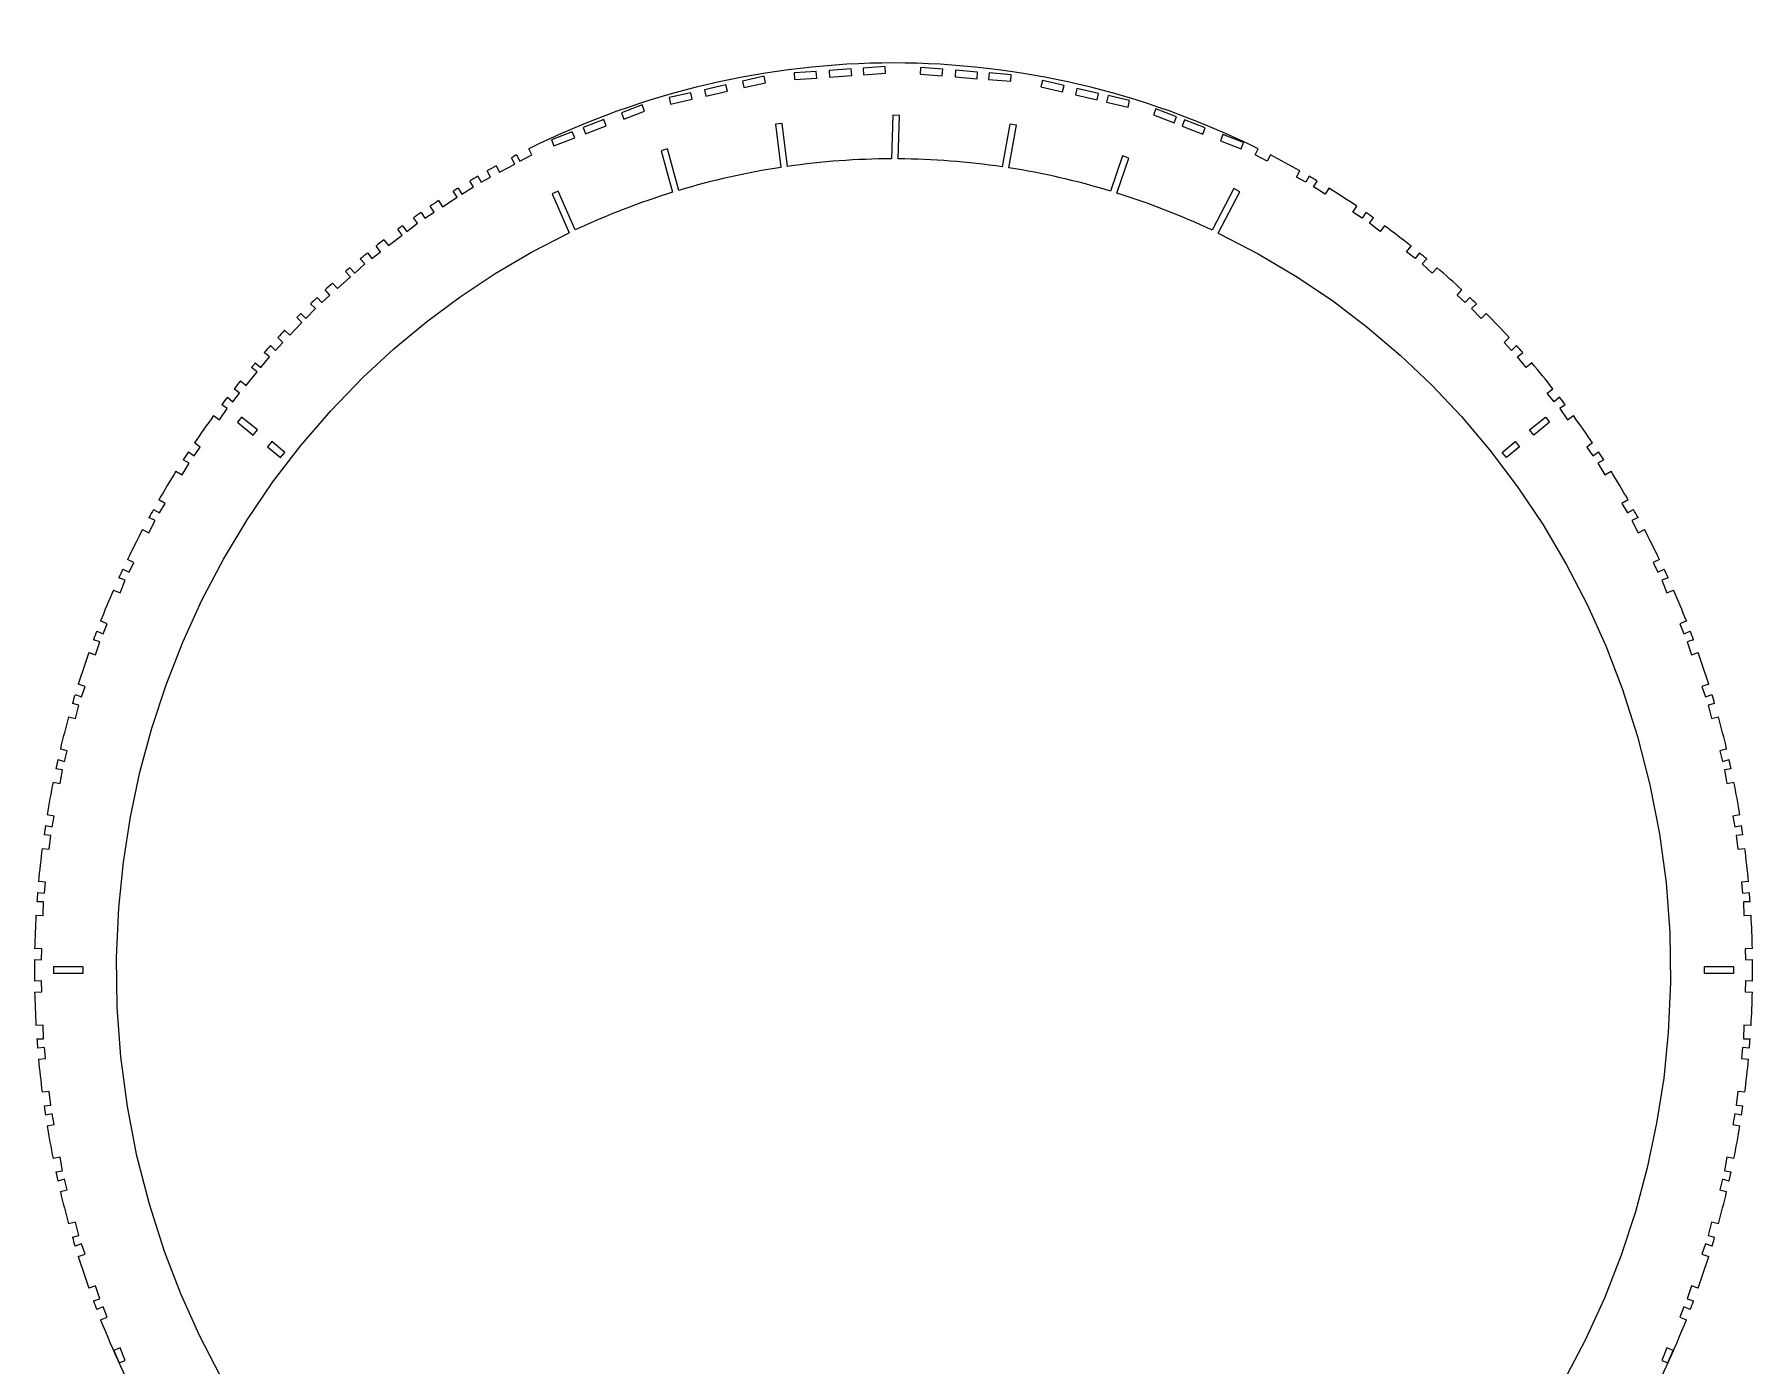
# Model space of a CAD drawing. Extents: x -717 to 1081, y -769 to 1088.
# Drawn here: x -717 to 58, y 170 to 770 of the extents above; entities that cross this region are included whole.
import ezdxf

# ---------------------------------------------------------------- set-up
doc = ezdxf.new("R2010")
doc.units = 0
doc.layers.get('0').update_dxf_attribs({"linetype": 'CONTINUOUS'})

msp = doc.modelspace()

# ---------------------------------------------------------------- linework, layer by layer
at = {"color": 7, "linetype": 'CONTINUOUS'}
for p, q in [((-364.25, 753.12), (-374.22, 752.41)), ((-374.22, 752.41), (-374.01, 749.42)), ((-364.03, 750.13), (-364.25, 753.12)), ((-348.49, 754.25), (-358.47, 753.54)), ((-358.47, 753.54), (-358.25, 750.54)), ((-348.28, 751.26), (-348.49, 754.25)), ((-333.2, 755.34), (-343.17, 754.63)), ((-343.17, 754.63), (-342.96, 751.63)), ((-342.96, 751.63), (-332.99, 752.35)), ((-332.99, 752.35), (-333.2, 755.34)), ((-317.2, 754.85), (-317.44, 751.86)), ((-317.44, 751.86), (-307.47, 751.07)), ((-307.24, 754.07), (-317.2, 754.85)), ((-307.47, 751.07), (-307.24, 754.07)), ((-301.46, 753.61), (-301.69, 750.62)), ((-291.49, 752.83), (-301.46, 753.61)), ((-291.72, 749.84), (-291.49, 752.83)), ((-286.33, 752.42), (-286.56, 749.43)), ((-276.36, 751.64), (-286.33, 752.42)), ((-276.59, 748.65), (-276.36, 751.64)), ((-404.94, 747.07), (-414.7, 744.89)), ((-414.7, 744.89), (-414.05, 741.97)), ((-414.05, 741.97), (-404.29, 744.15)), ((-404.29, 744.15), (-404.94, 747.07)), ((-387.8, 750.91), (-397.56, 748.73)), ((-397.56, 748.73), (-396.9, 745.8)), ((-396.9, 745.8), (-387.14, 747.98)), ((-387.14, 747.98), (-387.8, 750.91)), ((-374.01, 749.42), (-364.03, 750.13)), ((-358.25, 750.54), (-348.28, 751.26)), ((-301.69, 750.62), (-291.72, 749.84)), ((-286.56, 749.43), (-276.59, 748.65)), ((-262.26, 749.06), (-262.94, 746.13)), ((-262.94, 746.13), (-253.2, 743.88)), ((-252.52, 746.81), (-262.26, 749.06)), ((-253.2, 743.88), (-252.52, 746.81)), ((-246.74, 745.47), (-247.42, 742.55)), ((-237, 743.22), (-246.74, 745.47)), ((-442.77, 738.04), (-452.1, 734.45)), ((-441.69, 735.24), (-442.77, 738.04)), ((-420.8, 743.53), (-430.56, 741.35)), ((-430.56, 741.35), (-429.9, 738.42)), ((-429.9, 738.42), (-420.14, 740.6)), ((-420.14, 740.6), (-420.8, 743.53)), ((-247.42, 742.55), (-237.67, 740.3)), ((-237.67, 740.3), (-237, 743.22)), ((-232.71, 742.23), (-233.38, 739.31)), ((-233.38, 739.31), (-223.64, 737.06)), ((-222.96, 739.98), (-232.71, 742.23)), ((-223.64, 737.06), (-222.96, 739.98)), ((-211.15, 736.31), (-212.24, 733.51)), ((-201.83, 732.7), (-211.15, 736.31)), ((-460.02, 731.4), (-469.36, 727.8)), ((-468.28, 725), (-458.95, 728.6)), ((-458.95, 728.6), (-460.02, 731.4)), ((-452.1, 734.45), (-451.03, 731.65)), ((-451.03, 731.65), (-441.69, 735.24)), ((-379.58, 729.69), (-382.56, 729.33)), ((-382.56, 729.33), (-380.22, 709.83)), ((-377.26, 710.27), (-379.58, 729.69)), ((-329.72, 733.39), (-330.32, 713.7)), ((-326.72, 733.3), (-329.72, 733.39)), ((-327.32, 713.69), (-326.72, 733.3)), ((-276.91, 729.4), (-280.41, 710.09)), ((-277.44, 709.64), (-273.95, 728.87)), ((-273.95, 728.87), (-276.91, 729.4)), ((-212.24, 733.51), (-202.91, 729.9)), ((-202.91, 729.9), (-201.83, 732.7)), ((-198.19, 731.29), (-199.27, 728.49)), ((-199.27, 728.49), (-189.95, 724.88)), ((-188.87, 727.68), (-198.19, 731.29)), ((-474.23, 725.92), (-483.56, 722.33)), ((-483.56, 722.33), (-482.49, 719.53)), ((-482.49, 719.53), (-473.15, 723.12)), ((-473.15, 723.12), (-474.23, 725.92)), ((-469.36, 727.8), (-468.28, 725)), ((-189.95, 724.88), (-188.87, 727.68)), ((-180.96, 724.61), (-182.04, 721.81)), ((-182.04, 721.81), (-172.72, 718.2)), ((-171.63, 721), (-180.96, 724.61)), ((-172.72, 718.2), (-171.63, 721)), ((-500.14, 711.36), (-501.7, 714.23)), ((-499.37, 715.44), (-497.84, 712.61)), ((-497.84, 712.61), (-492.44, 715.53)), ((-492.44, 715.53), (-493.89, 718.21)), ((-431.24, 718.16), (-434.14, 717.37)), ((-434.14, 717.37), (-429, 698.61)), ((-426.13, 699.48), (-431.24, 718.16)), ((-226.16, 715.05), (-231.57, 699.13)), ((-228.7, 698.25), (-223.32, 714.08)), ((-223.32, 714.08), (-226.16, 715.05)), ((-166.41, 715.53), (-164.96, 718.21)), ((-161.01, 712.61), (-166.41, 715.53)), ((-159.47, 715.44), (-161.01, 712.61)), ((-516.85, 705.83), (-515.37, 703.11)), ((-515.37, 703.11), (-511.05, 705.45)), ((-511.05, 705.45), (-512.59, 708.28)), ((-508.6, 710.52), (-507.03, 707.63)), ((-507.03, 707.63), (-500.14, 711.36)), ((-147.79, 705.45), (-146.26, 708.28)), ((-143.47, 703.11), (-147.79, 705.45)), ((-142, 705.83), (-143.47, 703.11)), ((-526.17, 696.36), (-527.94, 699.1)), ((-525.72, 700.49), (-523.96, 697.79)), ((-523.96, 697.79), (-518.81, 701.14)), ((-518.81, 701.14), (-520.47, 703.69)), ((-480.55, 699.08), (-483.29, 697.87)), ((-483.29, 697.87), (-475.59, 680.34)), ((-472.88, 681.63), (-480.55, 699.08)), ((-175.96, 700.26), (-185.73, 681.5)), ((-183.02, 680.22), (-173.3, 698.87)), ((-173.3, 698.87), (-175.96, 700.26)), ((-140.03, 701.14), (-138.37, 703.69)), ((-134.88, 697.79), (-140.03, 701.14)), ((-133.13, 700.49), (-134.88, 697.79)), ((-542.38, 689.53), (-540.69, 686.93)), ((-540.69, 686.93), (-536.57, 689.61)), ((-536.57, 689.61), (-538.33, 692.31)), ((-534.53, 694.85), (-532.74, 692.1)), ((-532.74, 692.1), (-526.17, 696.36)), ((-122.27, 689.61), (-120.52, 692.31)), ((-118.15, 686.93), (-122.27, 689.61)), ((-116.46, 689.53), (-118.15, 686.93)), ((-550.92, 679.36), (-552.91, 681.95)), ((-550.8, 683.51), (-548.84, 680.95)), ((-548.84, 680.95), (-543.97, 684.69)), ((-543.97, 684.69), (-545.82, 687.11)), ((-114.87, 684.69), (-113.02, 687.11)), ((-110, 680.95), (-114.87, 684.69)), ((-108.04, 683.51), (-110, 680.95)), ((-560.77, 671.81), (-562.73, 674.37)), ((-559.14, 677.2), (-557.14, 674.59)), ((-557.14, 674.59), (-550.92, 679.36)), ((-98.08, 671.81), (-96.11, 674.37)), ((-572.33, 662.22), (-567.76, 666.33)), ((-567.76, 666.33), (-569.8, 668.6)), ((-566.56, 671.28), (-564.67, 668.82)), ((-564.67, 668.82), (-560.77, 671.81)), ((-94.18, 668.82), (-98.08, 671.81)), ((-92.29, 671.28), (-94.18, 668.82)), ((-91.08, 666.33), (-89.04, 668.6)), ((-86.51, 662.22), (-91.08, 666.33)), ((-580.11, 655.24), (-574.29, 660.47)), ((-574.29, 660.47), (-576.47, 662.9)), ((-574.48, 664.62), (-572.33, 662.22)), ((-84.36, 664.62), (-86.51, 662.22)), ((-589.25, 651.21), (-587.17, 648.9)), ((-587.17, 648.9), (-583.52, 652.18)), ((-583.52, 652.18), (-585.67, 654.58)), ((-582.31, 657.68), (-580.11, 655.24)), ((-75.33, 652.18), (-73.17, 654.58)), ((-71.67, 648.9), (-75.33, 652.18)), ((-69.6, 651.21), (-71.67, 648.9)), ((-596.64, 643.96), (-594.31, 641.74)), ((-594.31, 641.74), (-590.07, 646.18)), ((-590.07, 646.18), (-592.28, 648.29)), ((-68.78, 646.18), (-66.57, 648.29)), ((-64.53, 641.74), (-68.78, 646.18)), ((-62.2, 643.96), (-64.53, 641.74)), ((-603.91, 636.45), (-601.54, 634.18)), ((-601.54, 634.18), (-596.12, 639.84)), ((-596.12, 639.84), (-598.48, 642.09)), ((-610.34, 629.47), (-608.09, 627.32)), ((-608.09, 627.32), (-604.69, 630.87)), ((-604.69, 630.87), (-607.03, 633.1)), ((-54.15, 630.87), (-51.82, 633.1)), ((-50.76, 627.32), (-54.15, 630.87)), ((-48.51, 629.47), (-50.76, 627.32)), ((-617.16, 621.68), (-614.67, 619.63)), ((-614.67, 619.63), (-610.77, 624.38)), ((-610.77, 624.38), (-613.13, 626.32)), ((-48.07, 624.38), (-45.71, 626.32)), ((-44.18, 619.63), (-48.07, 624.38)), ((-41.69, 621.68), (-44.18, 619.63)), ((-623.84, 613.63), (-621.3, 611.55)), ((-621.3, 611.55), (-616.33, 617.6)), ((-616.33, 617.6), (-618.85, 619.67)), ((-629.72, 606.19), (-627.31, 604.21)), ((-627.31, 604.21), (-624.2, 608.01)), ((-624.2, 608.01), (-626.7, 610.06)), ((-34.65, 608.01), (-32.15, 610.06)), ((-31.53, 604.21), (-34.65, 608.01)), ((-29.12, 606.19), (-31.53, 604.21)), ((-635.94, 597.91), (-633.3, 596.06)), ((-633.3, 596.06), (-629.77, 601.08)), ((-629.77, 601.08), (-632.27, 602.84)), ((-623.3, 597.29), (-625.21, 594.97)), ((-616.21, 591.47), (-623.3, 597.29)), ((-42.64, 591.47), (-35.54, 597.29)), ((-35.54, 597.29), (-33.64, 594.97)), ((-26.57, 602.84), (-29.07, 601.08)), ((-29.07, 601.08), (-25.54, 596.06)), ((-25.54, 596.06), (-22.9, 597.91)), ((-625.21, 594.97), (-618.11, 589.15)), ((-618.11, 589.15), (-616.21, 591.47)), ((-40.73, 589.15), (-42.64, 591.47)), ((-33.64, 594.97), (-40.73, 589.15)), ((-647.31, 581.53), (-644.77, 579.74)), ((-644.77, 579.74), (-641.94, 583.76)), ((-641.94, 583.76), (-644.59, 585.62)), ((-609.75, 586.18), (-611.66, 583.86)), ((-611.66, 583.86), (-605.72, 578.99)), ((-603.82, 581.31), (-609.75, 586.18)), ((-605.72, 578.99), (-603.82, 581.31)), ((-55.03, 581.31), (-49.09, 586.18)), ((-53.12, 578.99), (-55.03, 581.31)), ((-47.19, 583.86), (-53.12, 578.99)), ((-49.09, 586.18), (-47.19, 583.86)), ((-14.26, 585.62), (-16.9, 583.76)), ((-16.9, 583.76), (-14.08, 579.74)), ((-14.08, 579.74), (-11.53, 581.53)), ((-650.14, 571.16), (-646.99, 576.43)), ((-646.99, 576.43), (-649.61, 578)), ((-9.23, 578), (-11.86, 576.43)), ((-11.86, 576.43), (-8.71, 571.16)), ((-652.9, 572.81), (-650.14, 571.16)), ((-8.71, 571.16), (-5.94, 572.81)), ((-657.85, 558.26), (-660.62, 559.91)), ((-660.37, 554.04), (-657.85, 558.26)), ((1.78, 559.91), (-1, 558.26)), ((-1, 558.26), (1.52, 554.04)), ((-665.1, 545.09), (-662.34, 550.57)), ((-662.34, 550.57), (-665.08, 551.95)), ((-663.04, 555.64), (-660.37, 554.04)), ((1.52, 554.04), (4.2, 555.64)), ((6.23, 551.95), (3.49, 550.57)), ((3.49, 550.57), (6.25, 545.09)), ((-667.98, 546.53), (-665.1, 545.09)), ((6.25, 545.09), (9.13, 546.53)), ((-676.84, 528.67), (-674.05, 527.27)), ((-671.85, 531.66), (-674.73, 533.11)), ((-674.05, 527.27), (-671.85, 531.66)), ((15.89, 533.11), (13, 531.66)), ((13, 531.66), (15.21, 527.27)), ((15.21, 527.27), (17.99, 528.67)), ((-681.1, 519.23), (-678.12, 517.99)), ((-675.77, 523.67), (-678.6, 524.84)), ((-678.12, 517.99), (-675.77, 523.67)), ((19.76, 524.84), (16.92, 523.67)), ((16.92, 523.67), (19.28, 517.99)), ((19.28, 517.99), (22.26, 519.23)), ((-683.88, 504.11), (-686.87, 505.35)), ((-685.77, 499.57), (-683.88, 504.11)), ((28.03, 505.35), (25.04, 504.11)), ((25.04, 504.11), (26.92, 499.57)), ((-687.22, 495.86), (-690.13, 496.83)), ((-689.16, 490.03), (-687.22, 495.86)), ((-688.65, 500.77), (-685.77, 499.57)), ((26.92, 499.57), (29.81, 500.77)), ((31.29, 496.83), (28.38, 495.86)), ((28.38, 495.86), (30.32, 490.03)), ((-692.22, 491.05), (-689.16, 490.03)), ((30.32, 490.03), (33.38, 491.05)), ((-693.92, 475.78), (-696.99, 476.8)), ((-695.47, 471.11), (-693.92, 475.78)), ((38.14, 476.8), (35.07, 475.78)), ((35.07, 475.78), (36.63, 471.11)), ((-696.66, 467.3), (-699.63, 468.06)), ((-698.43, 472.1), (-695.47, 471.11)), ((-698.18, 461.35), (-696.66, 467.3)), ((36.63, 471.11), (39.59, 472.1)), ((40.79, 468.06), (37.81, 467.3)), ((37.81, 467.3), (39.34, 461.35)), ((-701.31, 462.15), (-698.18, 461.35)), ((39.34, 461.35), (42.46, 462.15)), ((-706.15, 442.81), (-703.13, 442.03)), ((-701.91, 446.79), (-705.04, 447.6)), ((-703.13, 442.03), (-701.91, 446.79)), ((46.2, 447.6), (43.07, 446.79)), ((43.07, 446.79), (44.29, 442.03)), ((44.29, 442.03), (47.31, 442.81)), ((-704.04, 438.15), (-707.06, 438.7)), ((-705.14, 432.1), (-704.04, 438.15)), ((48.22, 438.7), (45.2, 438.15)), ((45.2, 438.15), (46.3, 432.1)), ((-708.31, 432.68), (-705.14, 432.1)), ((46.3, 432.1), (49.47, 432.68)), ((-711.79, 413.04), (-708.71, 412.48)), ((-707.83, 417.32), (-711.02, 417.9)), ((-708.71, 412.48), (-707.83, 417.32)), ((52.17, 417.9), (48.99, 417.32)), ((48.99, 417.32), (49.87, 412.48)), ((49.87, 412.48), (52.94, 413.04)), ((-709.35, 408.54), (-712.4, 408.88)), ((-710.02, 402.44), (-709.35, 408.54)), ((53.56, 408.88), (50.5, 408.54)), ((50.5, 408.54), (51.18, 402.44)), ((-713.23, 402.79), (-710.02, 402.44)), ((51.18, 402.44), (54.38, 402.79)), ((-711.67, 387.5), (-714.88, 387.85)), ((-712.2, 382.61), (-711.67, 387.5)), ((56.04, 387.85), (52.82, 387.5)), ((52.82, 387.5), (53.36, 382.61)), ((-715.31, 382.95), (-712.2, 382.61)), ((53.36, 382.61), (56.47, 382.95)), ((-716.03, 372.62), (-712.8, 372.5)), ((-712.56, 378.63), (-715.63, 378.76)), ((-712.8, 372.5), (-712.56, 378.63)), ((56.79, 378.76), (53.72, 378.63)), ((53.72, 378.63), (53.96, 372.5)), ((53.96, 372.5), (57.18, 372.62)), ((-713.4, 357.48), (-716.63, 357.61)), ((-713.59, 352.57), (-713.4, 357.48)), ((57.79, 357.61), (54.55, 357.48)), ((54.55, 357.48), (54.75, 352.57)), ((-716.71, 352.69), (-713.59, 352.57)), ((-708.05, 349.38), (-708.05, 346.38)), ((-694.94, 349.38), (-708.05, 349.38)), ((-694.94, 349.38), (-694.94, 346.38)), ((36.1, 349.38), (36.1, 346.38)), ((49.21, 349.38), (36.1, 349.38)), ((49.21, 349.38), (49.21, 346.38)), ((54.75, 352.57), (57.87, 352.69)), ((-713.59, 343.03), (-716.71, 342.91)), ((-713.4, 338.12), (-713.59, 343.03)), ((-694.94, 346.38), (-708.05, 346.38)), ((49.21, 346.38), (36.1, 346.38)), ((54.75, 343.03), (54.55, 338.12)), ((57.87, 342.91), (54.75, 343.03)), ((-716.63, 338), (-713.4, 338.12)), ((54.55, 338.12), (57.79, 338)), ((-712.8, 323.11), (-716.03, 322.98)), ((-712.56, 316.97), (-712.8, 323.11)), ((53.96, 323.11), (53.72, 316.97)), ((57.18, 322.98), (53.96, 323.11)), ((-715.63, 316.85), (-712.56, 316.97)), ((-712.2, 312.99), (-715.31, 312.65)), ((-711.67, 308.11), (-712.2, 312.99)), ((53.36, 312.99), (52.82, 308.11)), ((56.47, 312.65), (53.36, 312.99)), ((53.72, 316.97), (56.79, 316.85)), ((-714.88, 307.75), (-711.67, 308.11)), ((52.82, 308.11), (56.04, 307.75)), ((-710.02, 293.17), (-713.23, 292.82)), ((-712.4, 286.73), (-709.35, 287.06)), ((-709.35, 287.06), (-710.02, 293.17)), ((51.18, 293.17), (50.5, 287.06)), ((50.5, 287.06), (53.56, 286.73)), ((54.38, 292.82), (51.18, 293.17)), ((-708.71, 283.12), (-711.79, 282.56)), ((-707.83, 278.29), (-708.71, 283.12)), ((49.87, 283.12), (48.99, 278.29)), ((52.94, 282.56), (49.87, 283.12)), ((-711.02, 277.71), (-707.83, 278.29)), ((48.99, 278.29), (52.17, 277.71)), ((-705.14, 263.5), (-708.31, 262.92)), ((-704.04, 257.46), (-705.14, 263.5)), ((46.3, 263.5), (45.2, 257.46)), ((49.47, 262.92), (46.3, 263.5)), ((-707.06, 256.91), (-704.04, 257.46)), ((45.2, 257.46), (48.22, 256.91)), ((-703.13, 253.57), (-706.15, 252.79)), ((-705.04, 248.01), (-701.91, 248.81)), ((-701.91, 248.81), (-703.13, 253.57)), ((44.29, 253.57), (43.07, 248.81)), ((43.07, 248.81), (46.2, 248.01)), ((47.31, 252.79), (44.29, 253.57)), ((-698.18, 234.25), (-701.31, 233.45)), ((-696.66, 228.3), (-698.18, 234.25)), ((39.34, 234.25), (37.81, 228.3)), ((42.46, 233.45), (39.34, 234.25)), ((-699.63, 227.54), (-696.66, 228.3)), ((37.81, 228.3), (40.79, 227.54)), ((-695.47, 224.49), (-698.43, 223.5)), ((-696.99, 218.81), (-693.92, 219.83)), ((-693.92, 219.83), (-695.47, 224.49)), ((36.63, 224.49), (35.07, 219.83)), ((35.07, 219.83), (38.14, 218.81)), ((39.59, 223.5), (36.63, 224.49)), ((-689.16, 205.57), (-692.22, 204.55)), ((-687.22, 199.74), (-689.16, 205.57)), ((30.32, 205.57), (28.38, 199.74)), ((33.38, 204.55), (30.32, 205.57)), ((-690.13, 198.77), (-687.22, 199.74)), ((-685.77, 196.03), (-688.65, 194.83)), ((-683.88, 191.49), (-685.77, 196.03)), ((26.92, 196.03), (25.04, 191.49)), ((29.81, 194.83), (26.92, 196.03)), ((28.38, 199.74), (31.29, 198.77)), ((-686.87, 190.25), (-683.88, 191.49)), ((25.04, 191.49), (28.03, 190.25)), ((-678.12, 177.61), (-680.89, 176.46)), ((-680.89, 176.46), (-678.54, 170.79)), ((-678.54, 170.79), (-675.77, 171.94)), ((-675.77, 171.94), (-678.12, 177.61)), ((19.28, 177.61), (16.92, 171.94)), ((16.92, 171.94), (19.69, 170.79)), ((22.05, 176.46), (19.28, 177.61)), ((19.69, 170.79), (22.05, 176.46))]:
    msp.add_line(p, q, dxfattribs=at)
at = {"color": 7, "linetype": 'CONTINUOUS', "flags": 128}
for points in [[(-632.82, 164.86), (-642.29, 183.19), (-650.7, 201.93), (-658.06, 221.07), (-664.9, 242.41), (-670.49, 264.23), (-674.79, 286.46), (-677.74, 308.78), (-679.37, 331.14), (-679.69, 353.53), (-678.7, 375.95), (-676.62, 396.54), (-673.42, 417.05), (-669.13, 437.22), (-663.77, 457.06), (-657.35, 476.57), (-649.85, 495.74), (-641.2, 514.68), (-631.49, 533.14), (-620.83, 550.92), (-609.22, 568.01), (-596.66, 584.42), (-583.14, 600.14), (-568.64, 615.14), (-554.63, 628.1), (-540.02, 640.23), (-524.81, 651.52), (-509.01, 661.98), (-492.61, 671.6), (-475.59, 680.34)], [(-183.02, 680.22), (-182.43, 679.93), (-164.99, 670.9), (-147.99, 660.82), (-131.55, 649.76), (-115.88, 637.87), (-100.95, 625.19), (-86.76, 611.72), (-73.3, 597.46), (-60.58, 582.41), (-48.07, 565.83), (-36.59, 548.66), (-26.15, 530.97), (-16.72, 512.77), (-8.3, 494.05), (-0.88, 474.82), (6.03, 453.26), (11.63, 431.43), (15.9, 409.41), (18.85, 387.23), (20.51, 364.87), (20.85, 342.35), (19.86, 319.73), (17.8, 299.2), (14.64, 278.89), (10.39, 258.8), (5.05, 238.94), (-1.4, 219.3), (-8.95, 199.96), (-17.56, 181.08), (-27.17, 162.78)]]:
    msp.add_lwpolyline(points, dxfattribs=at)
at = {"color": 7, "linetype": 'CONTINUOUS'}
for centre, radius, start, end in [((-329.35, 377.55), 336.15, 90.16667, 98.19421), ((-329.63, 376.56), 337.13, 81.60481, 89.60833), ((-329.32, 376.85), 336.85, 98.69235, 106.70243), ((-329.49, 376.97), 336.72, 73.09388, 81.1071), ((-328.24, 373.12), 340.73, 107.20049, 115.11835), ((-330.32, 373.91), 339.88, 64.82371, 72.60386)]:
    msp.add_arc(centre, radius, start, end, dxfattribs=at)
for start_param, end_param in [(5.844643, 6.721727), (0.454237, 0.460938), (5.790601, 5.828948), (0.505109, 0.515833), (0.480928, 0.492584), (5.767352, 5.778076), (0.531472, 0.538148), (5.713508, 5.751713), (0.582154, 0.592837), (0.558065, 0.569677), (5.690348, 5.701031), (0.608415, 0.615065), (5.636716, 5.67477), (0.634903, 0.646469), (0.658896, 0.669538), (5.613647, 5.624289), (0.685053, 0.691675), (5.560235, 5.598133), (0.735326, 0.74592), (0.711431, 0.72295), (5.537265, 5.54786), (0.76137, 0.767965), (5.484075, 5.521815), (0.787639, 0.79911), (0.811434, 0.821984), (5.461201, 5.471751), (0.83737, 0.843939), (5.408231, 5.445816), (0.863533, 0.874954), (0.887228, 0.897737), (5.385448, 5.395958), (0.913061, 0.950495), (5.33269, 5.370125), (0.962721, 0.973192), (5.309993, 5.320465), (0.988457, 1.02575), (5.257435, 5.294729), (1.037931, 1.048361), (5.234824, 5.245254), (1.063571, 1.100736), (5.182449, 5.219614), (1.112876, 1.123276), (5.15991, 5.17031), (1.138436, 1.175486), (5.1077, 5.144749), (1.187589, 1.197954), (5.085231, 5.095596), (1.213071, 1.250022), (5.033164, 5.070114), (1.262095, 1.272437), (5.010749, 5.021091), (1.287518, 1.324387), (4.958799, 4.995667), (1.336435, 1.346758), (4.936427, 4.94675), (1.361811, 1.398617), (4.884568, 4.921374), (1.410647, 1.420954), (4.862231, 4.872538), (1.435987, 1.47275), (4.810435, 4.847199), (1.484768, 1.495065), (4.78812, 4.798417), (1.510086, 1.546827), (4.736359, 4.773099), (1.55884, 1.582753), (4.700432, 4.724346), (1.594766, 1.631507), (4.651678, 4.688419), (1.646527, 1.656825), (4.626361, 4.636658), (1.668843, 1.705606), (4.577579, 4.614343), (1.720639, 1.730945), (4.55224, 4.562547), (1.742975, 1.779781), (4.503404, 4.54021), (1.794834, 1.805158), (4.478028, 4.488351), (1.817206, 1.854075), (4.429111, 4.465979), (1.869156, 1.879498), (4.403687, 4.414029), (1.891571, 1.928521), (4.354664, 4.391614), (1.943639, 1.954003), (4.329182, 4.339547), (1.966107, 2.078021), (4.205164, 4.317078)]:
    msp.add_ellipse((-329.42, 347.8), major_axis=(0, 409.12), ratio=0.946712, start_param=start_param, end_param=end_param, dxfattribs=at)

doc.saveas('drawing.dxf')
